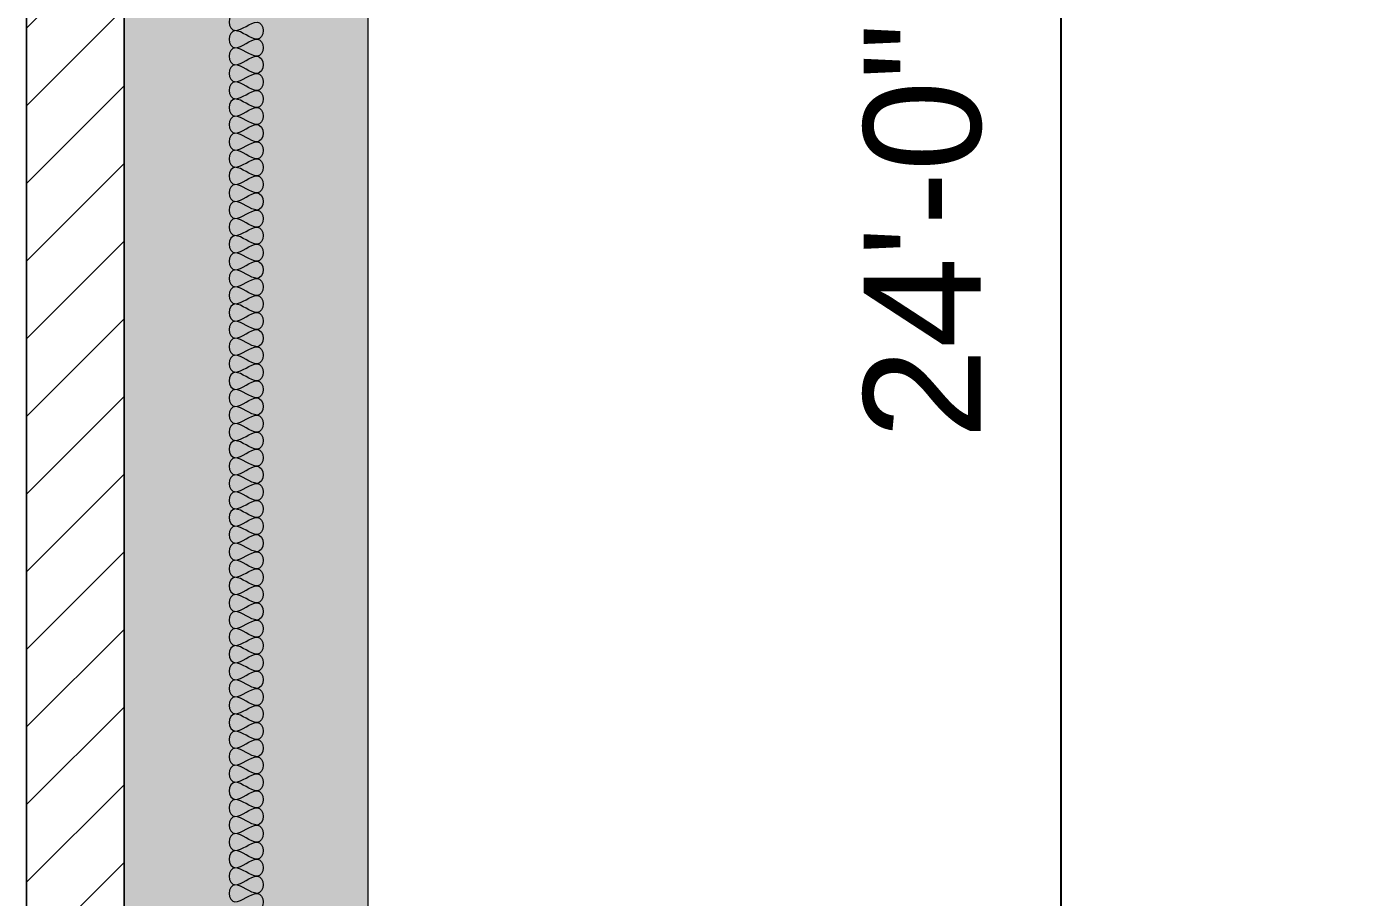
# Model space of a CAD drawing. Header units: inches. Extents: x 1913 to 24953, y -2945 to 1064.
# Drawn here: x 19829.5 to 19964.7, y -1045.9 to -956.6 of the extents above; entities that cross this region are included whole.
import ezdxf

# ---------------------------------------------------------------- set-up
doc = ezdxf.new("R2010")
doc.units = ezdxf.units.IN
doc.header["$MEASUREMENT"] = 0
for name, color, linetype, lineweight in [('A-ANNO-DIMS', 211, 'Continuous', 9), ('A-DETL', 90, 'Continuous', 9), ('A-FLOR', 192, 'Continuous', 13), ('A-WALL', 113, 'Continuous', 13), ('A-WALL-PATT', 111, 'Continuous', 50)]:
    doc.layers.add(name, color=color, linetype=linetype, lineweight=lineweight)
doc.styles.add('Arial', font='arial.ttf', dxfattribs={"height": 12})
doc.dimstyles.new('Linear_-_3_32__Arial', dxfattribs={"dimscale": 12, "dimtxt": 12.243113, "dimasz": 1.333333, "dimexe": 1, "dimexo": 0.666667, "dimgap": 0.666667, "dimtad": 1, "dimdec": 5, "dimrnd": 0.03125, "dimzin": 1, "dimdsep": 46, "dimlunit": 4, "dimtxsty": 'Arial', "dimblk1": 'OBLIQUE', "dimblk2": 'OBLIQUE', "dimsah": 1, "dimcen": 0.09, "dimdle": 1, "dimazin": 0, "dimtfac": 1, "dimtdec": 4, "dimtix": 1, "dimtmove": 0, "dimatfit": 3, "dimfxl": 1, "dimtvp": 1, "dimtfill": 1, "dimfrac": 2, "dimtolj": 1, "dimtzin": 0, "dimarcsym": 2})

# ---------------------------------------------------------------- blocks, each defined once
blk = doc.blocks.new('_Oblique')
at = {"color": 0, "linetype": 'ByBlock', "lineweight": -2}
blk.add_line((-0.5, -0.5), (0.5, 0.5), dxfattribs=at)
blk = doc.blocks.new('*D438')
at = {"layer": 'A-ANNO-DIMS', "color": 0, "lineweight": -2, "transparency": 16777216}
for p, q in [((20087.86, 630.42), (20087.86, -1697.58)), ((19857.24, 618.42), (20099.86, 618.42)), ((19859.97, -1685.58), (20099.86, -1685.58))]:
    blk.add_line(p, q, dxfattribs=at)
at = {"layer": 'Defpoints', "color": 0, "lineweight": 0, "transparency": 16777216}
for p in [(19849.24, 618.42), (19851.97, -1685.58), (20087.86, -1685.58)]:
    blk.add_point(p, dxfattribs=at)
at = {"layer": 'A-ANNO-DIMS', "color": 0, "lineweight": -2, "transparency": 16777216, "xscale": 16, "yscale": 16, "zscale": 16}
for p, rotation in [((20087.86, 618.42), 90), ((20087.86, -1685.58), 270)]:
    blk.add_blockref('_Oblique', p, dxfattribs=dict(at, rotation=rotation))
at = {"layer": 'A-ANNO-DIMS', "color": 0, "lineweight": 0, "transparency": 16777216, "insert": (20073.74, -533.58), "char_height": 12, "width": 73.4587, "attachment_point": 5, "rotation": 90, "style": 'Arial'}
blk.add_mtext('\\A1;192\'-0"', dxfattribs=at)
blk = doc.blocks.new('*D491')
at = {"layer": 'A-ANNO-DIMS', "color": 0, "lineweight": -2, "transparency": 16777216}
for p, q in [((19935.41, -821.58), (19935.41, -1133.58)), ((19871.97, -833.58), (19947.41, -833.58)), ((19872.47, -1121.58), (19947.41, -1121.58))]:
    blk.add_line(p, q, dxfattribs=at)
at = {"layer": 'Defpoints', "color": 0, "lineweight": 0, "transparency": 16777216}
for p in [(19863.97, -833.58), (19864.47, -1121.58), (19935.41, -1121.58)]:
    blk.add_point(p, dxfattribs=at)
at = {"layer": 'A-ANNO-DIMS', "color": 0, "lineweight": -2, "transparency": 16777216, "xscale": 16, "yscale": 16, "zscale": 16}
for p, rotation in [((19935.41, -833.58), 90), ((19935.41, -1121.58), 270)]:
    blk.add_blockref('_Oblique', p, dxfattribs=dict(at, rotation=rotation))
at = {"layer": 'A-ANNO-DIMS', "color": 0, "lineweight": 0, "transparency": 16777216, "insert": (19921.28, -977.58), "char_height": 12, "width": 62.3834, "attachment_point": 5, "rotation": 90, "style": 'Arial'}
blk.add_mtext('\\A1;24\'-0"', dxfattribs=at)
blk = doc.blocks.new('*D499')
at = {"layer": 'A-ANNO-DIMS', "color": 0, "lineweight": -2, "transparency": 16777216}
for p, q in [((20055.86, -1133.58), (20055.86, -209.58)), ((19859.97, -221.58), (20067.86, -221.58)), ((19872.47, -1121.58), (20067.86, -1121.58))]:
    blk.add_line(p, q, dxfattribs=at)
at = {"layer": 'Defpoints', "color": 0, "lineweight": 0, "transparency": 16777216}
for p in [(19851.97, -221.58), (20055.86, -221.58), (19864.47, -1121.58)]:
    blk.add_point(p, dxfattribs=at)
at = {"layer": 'A-ANNO-DIMS', "color": 0, "lineweight": -2, "transparency": 16777216, "xscale": 16, "yscale": 16, "zscale": 16}
for p, rotation in [((20055.86, -221.58), 90), ((20055.86, -1121.58), 270)]:
    blk.add_blockref('_Oblique', p, dxfattribs=dict(at, rotation=rotation))
at = {"layer": 'A-ANNO-DIMS', "color": 0, "lineweight": 0, "transparency": 16777216, "insert": (20041.74, -671.58), "char_height": 12, "width": 62.3834, "attachment_point": 5, "rotation": 90, "style": 'Arial'}
blk.add_mtext('\\A1;75\'-0"', dxfattribs=at)

msp = doc.modelspace()

# ---------------------------------------------------------------- hatches: boundary and pattern name
at = {"lineweight": 0, "ltscale": 0.5}
h = msp.add_hatch(dxfattribs=at)
h.set_pattern_fill('ANSI31', color=256, scale=45)
h.paths.add_polyline_path([(19839.466293, -447.581337), (19829.466293, -447.581337), (19829.466293, -1121.581337), (19839.466293, -1121.581337)])
at = {"layer": 'A-WALL-PATT', "lineweight": 0}
h = msp.add_hatch(dxfattribs=at)
h.set_pattern_fill('FP_1', color=256, style=0, pattern_type=2)
h.set_pattern_definition([(50, (18984.365, 244.067), (36.72335, -3.213), [3.84, -42.24]), (355, (18984.365, 244.067), (-7.1044, 38.51274), [3.072, -33.792]), (100.451, (18987.425, 243.8), (29.62024, 35.29956), [3.263, -35.898]), (46.184, (18984.365, 254.307), (54.6425, -8.4752), [5.76, -63.36]), (96.636, (18988.92, 253.6), (47.854, 49.8752), [4.895, -53.848]), (351.184, (18984.365, 254.307), (47.8553, 49.8749), [4.608, -50.688]), (21, (18989.485, 251.747), (30.56126, -20.614), [3.84, -42.24]), (326, (18989.485, 251.747), (12.4577, 37.1283), [3.072, -33.792]), (71.451, (18992.03, 250.03), (43.02, 16.5135), [3.263, -35.898]), (37.5, (18984.365, 244.067), (0.6228, 17.04428), [1.69, -31.693, 1.69, -32.614, -33.92]), (37.5, (18984.365, 244.067), (0.6228, 17.04428), [-67.686, 1.69, -32.23]), (7.5, (18984.365, 244.067), (13.4694, 20.19387), [1.69, -17.869, 1.69, -30.925, -12.928]), (7.5, (18984.365, 244.067), (13.4694, 20.19387), [-52.173, 1.69, -11.238]), (327.5, (18972.947, 244.067), (27.33168, -1.15522), [1.69, -11.11, 1.69, -38.246, -52.992]), (327.5, (18972.947, 244.067), (27.33168, -1.15522), [-52.736, 1.69, -51.302]), (317.5, (18967.827, 244.067), (29.85903, 5.12498), [1.69, -14.95, 1.69, -24.832, -37.632]), (317.5, (18967.827, 244.067), (29.85903, 5.12498), [-43.162, 1.69, -35.942])])
h.paths.add_polyline_path([(19839.466293, -167.581337), (19864.466293, -167.581337), (19864.466293, -211.581337), (19864.466293, -231.581337), (19864.466293, -1121.581337), (19839.466293, -1121.581337), (19839.466293, -447.581337), (19839.466293, -427.581337), (19839.466293, -322.581337), (19839.466293, -312.581337), (19839.466293, -231.581337), (19839.466293, -211.581337)], flags=0)
h.paths.add_polyline_path([(19839.466293, 37.418663), (19864.466293, 37.418663), (19864.466293, -131.581337), (19839.466293, -131.581337)], flags=0)

# ---------------------------------------------------------------- linework, layer by layer
at = {"color": 5, "lineweight": 0, "ltscale": 0.5}
msp.add_lwpolyline([(19829.466293, -447.581337), (19839.466293, -447.581337), (19839.466293, -1121.581337), (19829.466293, -1121.581337)], close=True, dxfattribs=at)
at = {"layer": 'A-DETL', "lineweight": 0}
for points in [[(19850.799627, -955.331337), (19850.524641, -955.331337), (19849.907946, -956.206337), (19850.524641, -957.081337), (19850.799627, -957.081337)], [(19850.799627, -957.081337), (19850.524641, -957.081337), (19849.907946, -957.956337), (19850.524641, -958.831337), (19850.799627, -958.831337)], [(19850.799627, -957.081337), (19851.601342, -957.081337), (19852.331245, -956.206337), (19853.13296, -956.206337)], [(19853.13296, -957.956337), (19852.331245, -957.956337), (19851.601342, -957.081337), (19850.799627, -957.081337)], [(19853.13296, -956.206337), (19853.407946, -956.206337), (19854.024641, -957.081337), (19853.407946, -957.956337), (19853.13296, -957.956337)], [(19850.799627, -958.831337), (19851.601342, -958.831337), (19852.331245, -957.956337), (19853.13296, -957.956337)], [(19853.13296, -957.956337), (19853.407946, -957.956337), (19854.024641, -958.831337), (19853.407946, -959.706337), (19853.13296, -959.706337)], [(19850.799627, -958.831337), (19850.524641, -958.831337), (19849.907946, -959.706337), (19850.524641, -960.581337), (19850.799627, -960.581337)], [(19853.13296, -959.706337), (19852.331245, -959.706337), (19851.601342, -958.831337), (19850.799627, -958.831337)], [(19850.799627, -960.581337), (19851.601342, -960.581337), (19852.331245, -959.706337), (19853.13296, -959.706337)], [(19853.13296, -959.706337), (19853.407946, -959.706337), (19854.024641, -960.581337), (19853.407946, -961.456337), (19853.13296, -961.456337)], [(19850.799627, -960.581337), (19850.524641, -960.581337), (19849.907946, -961.456337), (19850.524641, -962.331337), (19850.799627, -962.331337)], [(19853.13296, -961.456337), (19852.331245, -961.456337), (19851.601342, -960.581337), (19850.799627, -960.581337)], [(19850.799627, -962.331337), (19850.524641, -962.331337), (19849.907946, -963.206337), (19850.524641, -964.081337), (19850.799627, -964.081337)], [(19850.799627, -962.331337), (19851.601342, -962.331337), (19852.331245, -961.456337), (19853.13296, -961.456337)], [(19853.13296, -963.206337), (19852.331245, -963.206337), (19851.601342, -962.331337), (19850.799627, -962.331337)], [(19853.13296, -961.456337), (19853.407946, -961.456337), (19854.024641, -962.331337), (19853.407946, -963.206337), (19853.13296, -963.206337)], [(19850.799627, -964.081337), (19851.601342, -964.081337), (19852.331245, -963.206337), (19853.13296, -963.206337)], [(19853.13296, -963.206337), (19853.407946, -963.206337), (19854.024641, -964.081337), (19853.407946, -964.956337), (19853.13296, -964.956337)], [(19850.799627, -964.081337), (19850.524641, -964.081337), (19849.907946, -964.956337), (19850.524641, -965.831337), (19850.799627, -965.831337)], [(19853.13296, -964.956337), (19852.331245, -964.956337), (19851.601342, -964.081337), (19850.799627, -964.081337)], [(19850.799627, -965.831337), (19851.601342, -965.831337), (19852.331245, -964.956337), (19853.13296, -964.956337)], [(19853.13296, -964.956337), (19853.407946, -964.956337), (19854.024641, -965.831337), (19853.407946, -966.706337), (19853.13296, -966.706337)], [(19850.799627, -965.831337), (19850.524641, -965.831337), (19849.907946, -966.706337), (19850.524641, -967.581337), (19850.799627, -967.581337)], [(19853.13296, -966.706337), (19852.331245, -966.706337), (19851.601342, -965.831337), (19850.799627, -965.831337)], [(19850.799627, -967.581337), (19850.524641, -967.581337), (19849.907946, -968.456337), (19850.524641, -969.331337), (19850.799627, -969.331337)], [(19850.799627, -967.581337), (19851.601342, -967.581337), (19852.331245, -966.706337), (19853.13296, -966.706337)], [(19853.13296, -968.456337), (19852.331245, -968.456337), (19851.601342, -967.581337), (19850.799627, -967.581337)], [(19853.13296, -966.706337), (19853.407946, -966.706337), (19854.024641, -967.581337), (19853.407946, -968.456337), (19853.13296, -968.456337)], [(19850.799627, -969.331337), (19850.524641, -969.331337), (19849.907946, -970.206337), (19850.524641, -971.081337), (19850.799627, -971.081337)], [(19850.799627, -969.331337), (19851.601342, -969.331337), (19852.331245, -968.456337), (19853.13296, -968.456337)], [(19853.13296, -970.206337), (19852.331245, -970.206337), (19851.601342, -969.331337), (19850.799627, -969.331337)], [(19853.13296, -968.456337), (19853.407946, -968.456337), (19854.024641, -969.331337), (19853.407946, -970.206337), (19853.13296, -970.206337)], [(19850.799627, -971.081337), (19851.601342, -971.081337), (19852.331245, -970.206337), (19853.13296, -970.206337)], [(19853.13296, -970.206337), (19853.407946, -970.206337), (19854.024641, -971.081337), (19853.407946, -971.956337), (19853.13296, -971.956337)], [(19850.799627, -971.081337), (19850.524641, -971.081337), (19849.907946, -971.956337), (19850.524641, -972.831337), (19850.799627, -972.831337)], [(19853.13296, -971.956337), (19852.331245, -971.956337), (19851.601342, -971.081337), (19850.799627, -971.081337)], [(19850.799627, -972.831337), (19851.601342, -972.831337), (19852.331245, -971.956337), (19853.13296, -971.956337)], [(19853.13296, -971.956337), (19853.407946, -971.956337), (19854.024641, -972.831337), (19853.407946, -973.706337), (19853.13296, -973.706337)], [(19850.799627, -972.831337), (19850.524641, -972.831337), (19849.907946, -973.706337), (19850.524641, -974.581337), (19850.799627, -974.581337)], [(19853.13296, -973.706337), (19852.331245, -973.706337), (19851.601342, -972.831337), (19850.799627, -972.831337)], [(19850.799627, -974.581337), (19850.524641, -974.581337), (19849.907946, -975.456337), (19850.524641, -976.331337), (19850.799627, -976.331337)], [(19850.799627, -974.581337), (19851.601342, -974.581337), (19852.331245, -973.706337), (19853.13296, -973.706337)], [(19853.13296, -975.456337), (19852.331245, -975.456337), (19851.601342, -974.581337), (19850.799627, -974.581337)], [(19853.13296, -973.706337), (19853.407946, -973.706337), (19854.024641, -974.581337), (19853.407946, -975.456337), (19853.13296, -975.456337)], [(19850.799627, -976.331337), (19851.601342, -976.331337), (19852.331245, -975.456337), (19853.13296, -975.456337)], [(19853.13296, -975.456337), (19853.407946, -975.456337), (19854.024641, -976.331337), (19853.407946, -977.206337), (19853.13296, -977.206337)], [(19850.799627, -976.331337), (19850.524641, -976.331337), (19849.907946, -977.206337), (19850.524641, -978.081337), (19850.799627, -978.081337)], [(19853.13296, -977.206337), (19852.331245, -977.206337), (19851.601342, -976.331337), (19850.799627, -976.331337)], [(19850.799627, -978.081337), (19851.601342, -978.081337), (19852.331245, -977.206337), (19853.13296, -977.206337)], [(19853.13296, -977.206337), (19853.407946, -977.206337), (19854.024641, -978.081337), (19853.407946, -978.956337), (19853.13296, -978.956337)], [(19850.799627, -978.081337), (19850.524641, -978.081337), (19849.907946, -978.956337), (19850.524641, -979.831337), (19850.799627, -979.831337)], [(19853.13296, -978.956337), (19852.331245, -978.956337), (19851.601342, -978.081337), (19850.799627, -978.081337)], [(19850.799627, -979.831337), (19850.524641, -979.831337), (19849.907946, -980.706337), (19850.524641, -981.581337), (19850.799627, -981.581337)], [(19850.799627, -979.831337), (19851.601342, -979.831337), (19852.331245, -978.956337), (19853.13296, -978.956337)], [(19853.13296, -980.706337), (19852.331245, -980.706337), (19851.601342, -979.831337), (19850.799627, -979.831337)], [(19853.13296, -978.956337), (19853.407946, -978.956337), (19854.024641, -979.831337), (19853.407946, -980.706337), (19853.13296, -980.706337)], [(19850.799627, -981.581337), (19851.601342, -981.581337), (19852.331245, -980.706337), (19853.13296, -980.706337)], [(19853.13296, -980.706337), (19853.407946, -980.706337), (19854.024641, -981.581337), (19853.407946, -982.456337), (19853.13296, -982.456337)], [(19850.799627, -981.581337), (19850.524641, -981.581337), (19849.907946, -982.456337), (19850.524641, -983.331337), (19850.799627, -983.331337)], [(19853.13296, -982.456337), (19852.331245, -982.456337), (19851.601342, -981.581337), (19850.799627, -981.581337)], [(19850.799627, -983.331337), (19851.601342, -983.331337), (19852.331245, -982.456337), (19853.13296, -982.456337)], [(19853.13296, -982.456337), (19853.407946, -982.456337), (19854.024641, -983.331337), (19853.407946, -984.206337), (19853.13296, -984.206337)], [(19850.799627, -983.331337), (19850.524641, -983.331337), (19849.907946, -984.206337), (19850.524641, -985.081337), (19850.799627, -985.081337)], [(19853.13296, -984.206337), (19852.331245, -984.206337), (19851.601342, -983.331337), (19850.799627, -983.331337)], [(19850.799627, -985.081337), (19851.601342, -985.081337), (19852.331245, -984.206337), (19853.13296, -984.206337)], [(19853.13296, -984.206337), (19853.407946, -984.206337), (19854.024641, -985.081337), (19853.407946, -985.956337), (19853.13296, -985.956337)], [(19850.799627, -985.081337), (19850.524641, -985.081337), (19849.907946, -985.956337), (19850.524641, -986.831337), (19850.799627, -986.831337)], [(19853.13296, -985.956337), (19852.331245, -985.956337), (19851.601342, -985.081337), (19850.799627, -985.081337)], [(19850.799627, -986.831337), (19850.524641, -986.831337), (19849.907946, -987.706337), (19850.524641, -988.581337), (19850.799627, -988.581337)], [(19850.799627, -986.831337), (19851.601342, -986.831337), (19852.331245, -985.956337), (19853.13296, -985.956337)], [(19853.13296, -987.706337), (19852.331245, -987.706337), (19851.601342, -986.831337), (19850.799627, -986.831337)], [(19853.13296, -985.956337), (19853.407946, -985.956337), (19854.024641, -986.831337), (19853.407946, -987.706337), (19853.13296, -987.706337)], [(19850.799627, -988.581337), (19851.601342, -988.581337), (19852.331245, -987.706337), (19853.13296, -987.706337)], [(19853.13296, -987.706337), (19853.407946, -987.706337), (19854.024641, -988.581337), (19853.407946, -989.456337), (19853.13296, -989.456337)], [(19850.799627, -988.581337), (19850.524641, -988.581337), (19849.907946, -989.456337), (19850.524641, -990.331337), (19850.799627, -990.331337)], [(19853.13296, -989.456337), (19852.331245, -989.456337), (19851.601342, -988.581337), (19850.799627, -988.581337)], [(19850.799627, -990.331337), (19851.601342, -990.331337), (19852.331245, -989.456337), (19853.13296, -989.456337)], [(19853.13296, -989.456337), (19853.407946, -989.456337), (19854.024641, -990.331337), (19853.407946, -991.206337), (19853.13296, -991.206337)], [(19850.799627, -990.331337), (19850.524641, -990.331337), (19849.907946, -991.206337), (19850.524641, -992.081337), (19850.799627, -992.081337)], [(19853.13296, -991.206337), (19852.331245, -991.206337), (19851.601342, -990.331337), (19850.799627, -990.331337)], [(19850.799627, -992.081337), (19850.524641, -992.081337), (19849.907946, -992.956337), (19850.524641, -993.831337), (19850.799627, -993.831337)], [(19850.799627, -992.081337), (19851.601342, -992.081337), (19852.331245, -991.206337), (19853.13296, -991.206337)], [(19853.13296, -992.956337), (19852.331245, -992.956337), (19851.601342, -992.081337), (19850.799627, -992.081337)], [(19853.13296, -991.206337), (19853.407946, -991.206337), (19854.024641, -992.081337), (19853.407946, -992.956337), (19853.13296, -992.956337)], [(19850.799627, -993.831337), (19851.601342, -993.831337), (19852.331245, -992.956337), (19853.13296, -992.956337)], [(19853.13296, -992.956337), (19853.407946, -992.956337), (19854.024641, -993.831337), (19853.407946, -994.706337), (19853.13296, -994.706337)], [(19850.799627, -993.831337), (19850.524641, -993.831337), (19849.907946, -994.706337), (19850.524641, -995.581337), (19850.799627, -995.581337)], [(19853.13296, -994.706337), (19852.331245, -994.706337), (19851.601342, -993.831337), (19850.799627, -993.831337)], [(19850.799627, -995.581337), (19851.601342, -995.581337), (19852.331245, -994.706337), (19853.13296, -994.706337)], [(19853.13296, -994.706337), (19853.407946, -994.706337), (19854.024641, -995.581337), (19853.407946, -996.456337), (19853.13296, -996.456337)], [(19850.799627, -995.581337), (19850.524641, -995.581337), (19849.907946, -996.456337), (19850.524641, -997.331337), (19850.799627, -997.331337)], [(19853.13296, -996.456337), (19852.331245, -996.456337), (19851.601342, -995.581337), (19850.799627, -995.581337)], [(19850.799627, -997.331337), (19850.524641, -997.331337), (19849.907946, -998.206337), (19850.524641, -999.081337), (19850.799627, -999.081337)], [(19850.799627, -997.331337), (19851.601342, -997.331337), (19852.331245, -996.456337), (19853.13296, -996.456337)], [(19853.13296, -998.206337), (19852.331245, -998.206337), (19851.601342, -997.331337), (19850.799627, -997.331337)], [(19853.13296, -996.456337), (19853.407946, -996.456337), (19854.024641, -997.331337), (19853.407946, -998.206337), (19853.13296, -998.206337)], [(19850.799627, -999.081337), (19850.524641, -999.081337), (19849.907946, -999.956337), (19850.524641, -1000.831337), (19850.799627, -1000.831337)], [(19850.799627, -999.081337), (19851.601342, -999.081337), (19852.331245, -998.206337), (19853.13296, -998.206337)], [(19853.13296, -999.956337), (19852.331245, -999.956337), (19851.601342, -999.081337), (19850.799627, -999.081337)], [(19853.13296, -998.206337), (19853.407946, -998.206337), (19854.024641, -999.081337), (19853.407946, -999.956337), (19853.13296, -999.956337)], [(19850.799627, -1000.831337), (19851.601342, -1000.831337), (19852.331245, -999.956337), (19853.13296, -999.956337)], [(19853.13296, -999.956337), (19853.407946, -999.956337), (19854.024641, -1000.831337), (19853.407946, -1001.706337), (19853.13296, -1001.706337)], [(19850.799627, -1000.831337), (19850.524641, -1000.831337), (19849.907946, -1001.706337), (19850.524641, -1002.581337), (19850.799627, -1002.581337)], [(19853.13296, -1001.706337), (19852.331245, -1001.706337), (19851.601342, -1000.831337), (19850.799627, -1000.831337)], [(19850.799627, -1002.581337), (19851.601342, -1002.581337), (19852.331245, -1001.706337), (19853.13296, -1001.706337)], [(19853.13296, -1001.706337), (19853.407946, -1001.706337), (19854.024641, -1002.581337), (19853.407946, -1003.456337), (19853.13296, -1003.456337)], [(19850.799627, -1002.581337), (19850.524641, -1002.581337), (19849.907946, -1003.456337), (19850.524641, -1004.331337), (19850.799627, -1004.331337)], [(19853.13296, -1003.456337), (19852.331245, -1003.456337), (19851.601342, -1002.581337), (19850.799627, -1002.581337)], [(19850.799627, -1004.331337), (19850.524641, -1004.331337), (19849.907946, -1005.206337), (19850.524641, -1006.081337), (19850.799627, -1006.081337)], [(19850.799627, -1004.331337), (19851.601342, -1004.331337), (19852.331245, -1003.456337), (19853.13296, -1003.456337)], [(19853.13296, -1005.206337), (19852.331245, -1005.206337), (19851.601342, -1004.331337), (19850.799627, -1004.331337)], [(19853.13296, -1003.456337), (19853.407946, -1003.456337), (19854.024641, -1004.331337), (19853.407946, -1005.206337), (19853.13296, -1005.206337)], [(19850.799627, -1006.081337), (19851.601342, -1006.081337), (19852.331245, -1005.206337), (19853.13296, -1005.206337)], [(19853.13296, -1005.206337), (19853.407946, -1005.206337), (19854.024641, -1006.081337), (19853.407946, -1006.956337), (19853.13296, -1006.956337)], [(19850.799627, -1006.081337), (19850.524641, -1006.081337), (19849.907946, -1006.956337), (19850.524641, -1007.831337), (19850.799627, -1007.831337)], [(19853.13296, -1006.956337), (19852.331245, -1006.956337), (19851.601342, -1006.081337), (19850.799627, -1006.081337)], [(19850.799627, -1007.831337), (19851.601342, -1007.831337), (19852.331245, -1006.956337), (19853.13296, -1006.956337)], [(19853.13296, -1006.956337), (19853.407946, -1006.956337), (19854.024641, -1007.831337), (19853.407946, -1008.706337), (19853.13296, -1008.706337)], [(19850.799627, -1007.831337), (19850.524641, -1007.831337), (19849.907946, -1008.706337), (19850.524641, -1009.581337), (19850.799627, -1009.581337)], [(19853.13296, -1008.706337), (19852.331245, -1008.706337), (19851.601342, -1007.831337), (19850.799627, -1007.831337)], [(19850.799627, -1009.581337), (19850.524641, -1009.581337), (19849.907946, -1010.456337), (19850.524641, -1011.331337), (19850.799627, -1011.331337)], [(19850.799627, -1009.581337), (19851.601342, -1009.581337), (19852.331245, -1008.706337), (19853.13296, -1008.706337)], [(19853.13296, -1010.456337), (19852.331245, -1010.456337), (19851.601342, -1009.581337), (19850.799627, -1009.581337)], [(19853.13296, -1008.706337), (19853.407946, -1008.706337), (19854.024641, -1009.581337), (19853.407946, -1010.456337), (19853.13296, -1010.456337)], [(19850.799627, -1011.331337), (19851.601342, -1011.331337), (19852.331245, -1010.456337), (19853.13296, -1010.456337)], [(19853.13296, -1010.456337), (19853.407946, -1010.456337), (19854.024641, -1011.331337), (19853.407946, -1012.206337), (19853.13296, -1012.206337)], [(19850.799627, -1011.331337), (19850.524641, -1011.331337), (19849.907946, -1012.206337), (19850.524641, -1013.081337), (19850.799627, -1013.081337)], [(19853.13296, -1012.206337), (19852.331245, -1012.206337), (19851.601342, -1011.331337), (19850.799627, -1011.331337)], [(19850.799627, -1013.081337), (19851.601342, -1013.081337), (19852.331245, -1012.206337), (19853.13296, -1012.206337)], [(19853.13296, -1012.206337), (19853.407946, -1012.206337), (19854.024641, -1013.081337), (19853.407946, -1013.956337), (19853.13296, -1013.956337)], [(19850.799627, -1013.081337), (19850.524641, -1013.081337), (19849.907946, -1013.956337), (19850.524641, -1014.831337), (19850.799627, -1014.831337)], [(19853.13296, -1013.956337), (19852.331245, -1013.956337), (19851.601342, -1013.081337), (19850.799627, -1013.081337)], [(19850.799627, -1014.831337), (19851.601342, -1014.831337), (19852.331245, -1013.956337), (19853.13296, -1013.956337)], [(19853.13296, -1013.956337), (19853.407946, -1013.956337), (19854.024641, -1014.831337), (19853.407946, -1015.706337), (19853.13296, -1015.706337)], [(19850.799627, -1014.831337), (19850.524641, -1014.831337), (19849.907946, -1015.706337), (19850.524641, -1016.581337), (19850.799627, -1016.581337)], [(19853.13296, -1015.706337), (19852.331245, -1015.706337), (19851.601342, -1014.831337), (19850.799627, -1014.831337)], [(19850.799627, -1016.581337), (19850.524641, -1016.581337), (19849.907946, -1017.456337), (19850.524641, -1018.331337), (19850.799627, -1018.331337)], [(19850.799627, -1016.581337), (19851.601342, -1016.581337), (19852.331245, -1015.706337), (19853.13296, -1015.706337)], [(19853.13296, -1017.456337), (19852.331245, -1017.456337), (19851.601342, -1016.581337), (19850.799627, -1016.581337)], [(19853.13296, -1015.706337), (19853.407946, -1015.706337), (19854.024641, -1016.581337), (19853.407946, -1017.456337), (19853.13296, -1017.456337)], [(19850.799627, -1018.331337), (19851.601342, -1018.331337), (19852.331245, -1017.456337), (19853.13296, -1017.456337)], [(19853.13296, -1017.456337), (19853.407946, -1017.456337), (19854.024641, -1018.331337), (19853.407946, -1019.206337), (19853.13296, -1019.206337)], [(19850.799627, -1018.331337), (19850.524641, -1018.331337), (19849.907946, -1019.206337), (19850.524641, -1020.081337), (19850.799627, -1020.081337)], [(19853.13296, -1019.206337), (19852.331245, -1019.206337), (19851.601342, -1018.331337), (19850.799627, -1018.331337)], [(19850.799627, -1020.081337), (19851.601342, -1020.081337), (19852.331245, -1019.206337), (19853.13296, -1019.206337)], [(19853.13296, -1019.206337), (19853.407946, -1019.206337), (19854.024641, -1020.081337), (19853.407946, -1020.956337), (19853.13296, -1020.956337)], [(19850.799627, -1020.081337), (19850.524641, -1020.081337), (19849.907946, -1020.956337), (19850.524641, -1021.831337), (19850.799627, -1021.831337)], [(19853.13296, -1020.956337), (19852.331245, -1020.956337), (19851.601342, -1020.081337), (19850.799627, -1020.081337)], [(19850.799627, -1021.831337), (19850.524641, -1021.831337), (19849.907946, -1022.706337), (19850.524641, -1023.581337), (19850.799627, -1023.581337)], [(19850.799627, -1021.831337), (19851.601342, -1021.831337), (19852.331245, -1020.956337), (19853.13296, -1020.956337)], [(19853.13296, -1022.706337), (19852.331245, -1022.706337), (19851.601342, -1021.831337), (19850.799627, -1021.831337)], [(19853.13296, -1020.956337), (19853.407946, -1020.956337), (19854.024641, -1021.831337), (19853.407946, -1022.706337), (19853.13296, -1022.706337)], [(19850.799627, -1023.581337), (19851.601342, -1023.581337), (19852.331245, -1022.706337), (19853.13296, -1022.706337)], [(19853.13296, -1022.706337), (19853.407946, -1022.706337), (19854.024641, -1023.581337), (19853.407946, -1024.456337), (19853.13296, -1024.456337)], [(19850.799627, -1023.581337), (19850.524641, -1023.581337), (19849.907946, -1024.456337), (19850.524641, -1025.331337), (19850.799627, -1025.331337)], [(19853.13296, -1024.456337), (19852.331245, -1024.456337), (19851.601342, -1023.581337), (19850.799627, -1023.581337)], [(19850.799627, -1025.331337), (19851.601342, -1025.331337), (19852.331245, -1024.456337), (19853.13296, -1024.456337)], [(19853.13296, -1024.456337), (19853.407946, -1024.456337), (19854.024641, -1025.331337), (19853.407946, -1026.206337), (19853.13296, -1026.206337)], [(19850.799627, -1025.331337), (19850.524641, -1025.331337), (19849.907946, -1026.206337), (19850.524641, -1027.081337), (19850.799627, -1027.081337)], [(19853.13296, -1026.206337), (19852.331245, -1026.206337), (19851.601342, -1025.331337), (19850.799627, -1025.331337)], [(19850.799627, -1027.081337), (19850.524641, -1027.081337), (19849.907946, -1027.956337), (19850.524641, -1028.831337), (19850.799627, -1028.831337)], [(19850.799627, -1027.081337), (19851.601342, -1027.081337), (19852.331245, -1026.206337), (19853.13296, -1026.206337)], [(19853.13296, -1027.956337), (19852.331245, -1027.956337), (19851.601342, -1027.081337), (19850.799627, -1027.081337)], [(19853.13296, -1026.206337), (19853.407946, -1026.206337), (19854.024641, -1027.081337), (19853.407946, -1027.956337), (19853.13296, -1027.956337)], [(19850.799627, -1028.831337), (19850.524641, -1028.831337), (19849.907946, -1029.706337), (19850.524641, -1030.581337), (19850.799627, -1030.581337)], [(19850.799627, -1028.831337), (19851.601342, -1028.831337), (19852.331245, -1027.956337), (19853.13296, -1027.956337)], [(19853.13296, -1029.706337), (19852.331245, -1029.706337), (19851.601342, -1028.831337), (19850.799627, -1028.831337)], [(19853.13296, -1027.956337), (19853.407946, -1027.956337), (19854.024641, -1028.831337), (19853.407946, -1029.706337), (19853.13296, -1029.706337)], [(19850.799627, -1030.581337), (19851.601342, -1030.581337), (19852.331245, -1029.706337), (19853.13296, -1029.706337)], [(19853.13296, -1029.706337), (19853.407946, -1029.706337), (19854.024641, -1030.581337), (19853.407946, -1031.456337), (19853.13296, -1031.456337)], [(19850.799627, -1030.581337), (19850.524641, -1030.581337), (19849.907946, -1031.456337), (19850.524641, -1032.331337), (19850.799627, -1032.331337)], [(19853.13296, -1031.456337), (19852.331245, -1031.456337), (19851.601342, -1030.581337), (19850.799627, -1030.581337)], [(19850.799627, -1032.331337), (19851.601342, -1032.331337), (19852.331245, -1031.456337), (19853.13296, -1031.456337)], [(19853.13296, -1031.456337), (19853.407946, -1031.456337), (19854.024641, -1032.331337), (19853.407946, -1033.206337), (19853.13296, -1033.206337)], [(19850.799627, -1032.331337), (19850.524641, -1032.331337), (19849.907946, -1033.206337), (19850.524641, -1034.081337), (19850.799627, -1034.081337)], [(19853.13296, -1033.206337), (19852.331245, -1033.206337), (19851.601342, -1032.331337), (19850.799627, -1032.331337)], [(19850.799627, -1034.081337), (19850.524641, -1034.081337), (19849.907946, -1034.956337), (19850.524641, -1035.831337), (19850.799627, -1035.831337)], [(19850.799627, -1034.081337), (19851.601342, -1034.081337), (19852.331245, -1033.206337), (19853.13296, -1033.206337)], [(19853.13296, -1034.956337), (19852.331245, -1034.956337), (19851.601342, -1034.081337), (19850.799627, -1034.081337)], [(19853.13296, -1033.206337), (19853.407946, -1033.206337), (19854.024641, -1034.081337), (19853.407946, -1034.956337), (19853.13296, -1034.956337)], [(19850.799627, -1035.831337), (19851.601342, -1035.831337), (19852.331245, -1034.956337), (19853.13296, -1034.956337)], [(19853.13296, -1034.956337), (19853.407946, -1034.956337), (19854.024641, -1035.831337), (19853.407946, -1036.706337), (19853.13296, -1036.706337)], [(19850.799627, -1035.831337), (19850.524641, -1035.831337), (19849.907946, -1036.706337), (19850.524641, -1037.581337), (19850.799627, -1037.581337)], [(19853.13296, -1036.706337), (19852.331245, -1036.706337), (19851.601342, -1035.831337), (19850.799627, -1035.831337)], [(19850.799627, -1037.581337), (19851.601342, -1037.581337), (19852.331245, -1036.706337), (19853.13296, -1036.706337)], [(19853.13296, -1036.706337), (19853.407946, -1036.706337), (19854.024641, -1037.581337), (19853.407946, -1038.456337), (19853.13296, -1038.456337)], [(19850.799627, -1037.581337), (19850.524641, -1037.581337), (19849.907946, -1038.456337), (19850.524641, -1039.331337), (19850.799627, -1039.331337)], [(19853.13296, -1038.456337), (19852.331245, -1038.456337), (19851.601342, -1037.581337), (19850.799627, -1037.581337)], [(19850.799627, -1039.331337), (19850.524641, -1039.331337), (19849.907946, -1040.206337), (19850.524641, -1041.081337), (19850.799627, -1041.081337)], [(19850.799627, -1039.331337), (19851.601342, -1039.331337), (19852.331245, -1038.456337), (19853.13296, -1038.456337)], [(19853.13296, -1040.206337), (19852.331245, -1040.206337), (19851.601342, -1039.331337), (19850.799627, -1039.331337)], [(19853.13296, -1038.456337), (19853.407946, -1038.456337), (19854.024641, -1039.331337), (19853.407946, -1040.206337), (19853.13296, -1040.206337)], [(19850.799627, -1041.081337), (19851.601342, -1041.081337), (19852.331245, -1040.206337), (19853.13296, -1040.206337)], [(19853.13296, -1040.206337), (19853.407946, -1040.206337), (19854.024641, -1041.081337), (19853.407946, -1041.956337), (19853.13296, -1041.956337)], [(19850.799627, -1041.081337), (19850.524641, -1041.081337), (19849.907946, -1041.956337), (19850.524641, -1042.831337), (19850.799627, -1042.831337)], [(19853.13296, -1041.956337), (19852.331245, -1041.956337), (19851.601342, -1041.081337), (19850.799627, -1041.081337)], [(19850.799627, -1042.831337), (19851.601342, -1042.831337), (19852.331245, -1041.956337), (19853.13296, -1041.956337)], [(19853.13296, -1041.956337), (19853.407946, -1041.956337), (19854.024641, -1042.831337), (19853.407946, -1043.706337), (19853.13296, -1043.706337)], [(19850.799627, -1042.831337), (19850.524641, -1042.831337), (19849.907946, -1043.706337), (19850.524641, -1044.581337), (19850.799627, -1044.581337)], [(19853.13296, -1043.706337), (19852.331245, -1043.706337), (19851.601342, -1042.831337), (19850.799627, -1042.831337)], [(19850.799627, -1044.581337), (19851.601342, -1044.581337), (19852.331245, -1043.706337), (19853.13296, -1043.706337)], [(19853.13296, -1043.706337), (19853.407946, -1043.706337), (19854.024641, -1044.581337), (19853.407946, -1045.456337), (19853.13296, -1045.456337)], [(19850.799627, -1044.581337), (19850.524641, -1044.581337), (19849.907946, -1045.456337), (19850.524641, -1046.331337), (19850.799627, -1046.331337)], [(19853.13296, -1045.456337), (19852.331245, -1045.456337), (19851.601342, -1044.581337), (19850.799627, -1044.581337)], [(19850.799627, -1046.331337), (19851.601342, -1046.331337), (19852.331245, -1045.456337), (19853.13296, -1045.456337)], [(19853.13296, -1045.456337), (19853.407946, -1045.456337), (19854.024641, -1046.331337), (19853.407946, -1047.206337), (19853.13296, -1047.206337)]]:
    msp.add_open_spline(points, degree=3, dxfattribs=at)
at = {"layer": 'A-FLOR', "lineweight": 0}
msp.add_line((19864.466293, -1673.081337), (19864.466293, -231.581337), dxfattribs=at)
at = {"layer": 'A-WALL', "lineweight": 0}
for p, q in [((19829.466293, -167.581337), (19829.466293, -1663.081337)), ((19839.466293, -1121.581337), (19839.466293, -167.581337)), ((19864.466293, -1121.581337), (19864.466293, -231.581337))]:
    msp.add_line(p, q, dxfattribs=at)

# ---------------------------------------------------------------- dimensions: what is measured, and where the dimension line sits
at = {"layer": 'A-ANNO-DIMS', "color": 1, "lineweight": 0}
for base, p1, p2, picture, middle in [((20087.863511, -1685.581337), (19849.239517, 618.418663), (19851.966293, -1685.581337), '*D438', (20073.736635, -533.581337)), ((20055.863511, -221.581337), (19864.466293, -1121.581337), (19851.966293, -221.581337), '*D499', (20041.736635, -671.581337)), ((19935.406631, -1121.581337), (19863.966293, -833.581337), (19864.466293, -1121.581337), '*D491', (19921.279755, -977.581337))]:
    dim = msp.add_linear_dim(base=base, p1=p1, p2=p2, angle=90, dimstyle='Linear_-_3_32__Arial', override={"dimpost": '<>', "dimfxl": 60, "dimtfill": 0}, dxfattribs=at)
    dim.commit()
    dim.dimension.update_dxf_attribs({"geometry": picture, "text_midpoint": middle})

doc.saveas('drawing.dxf')
